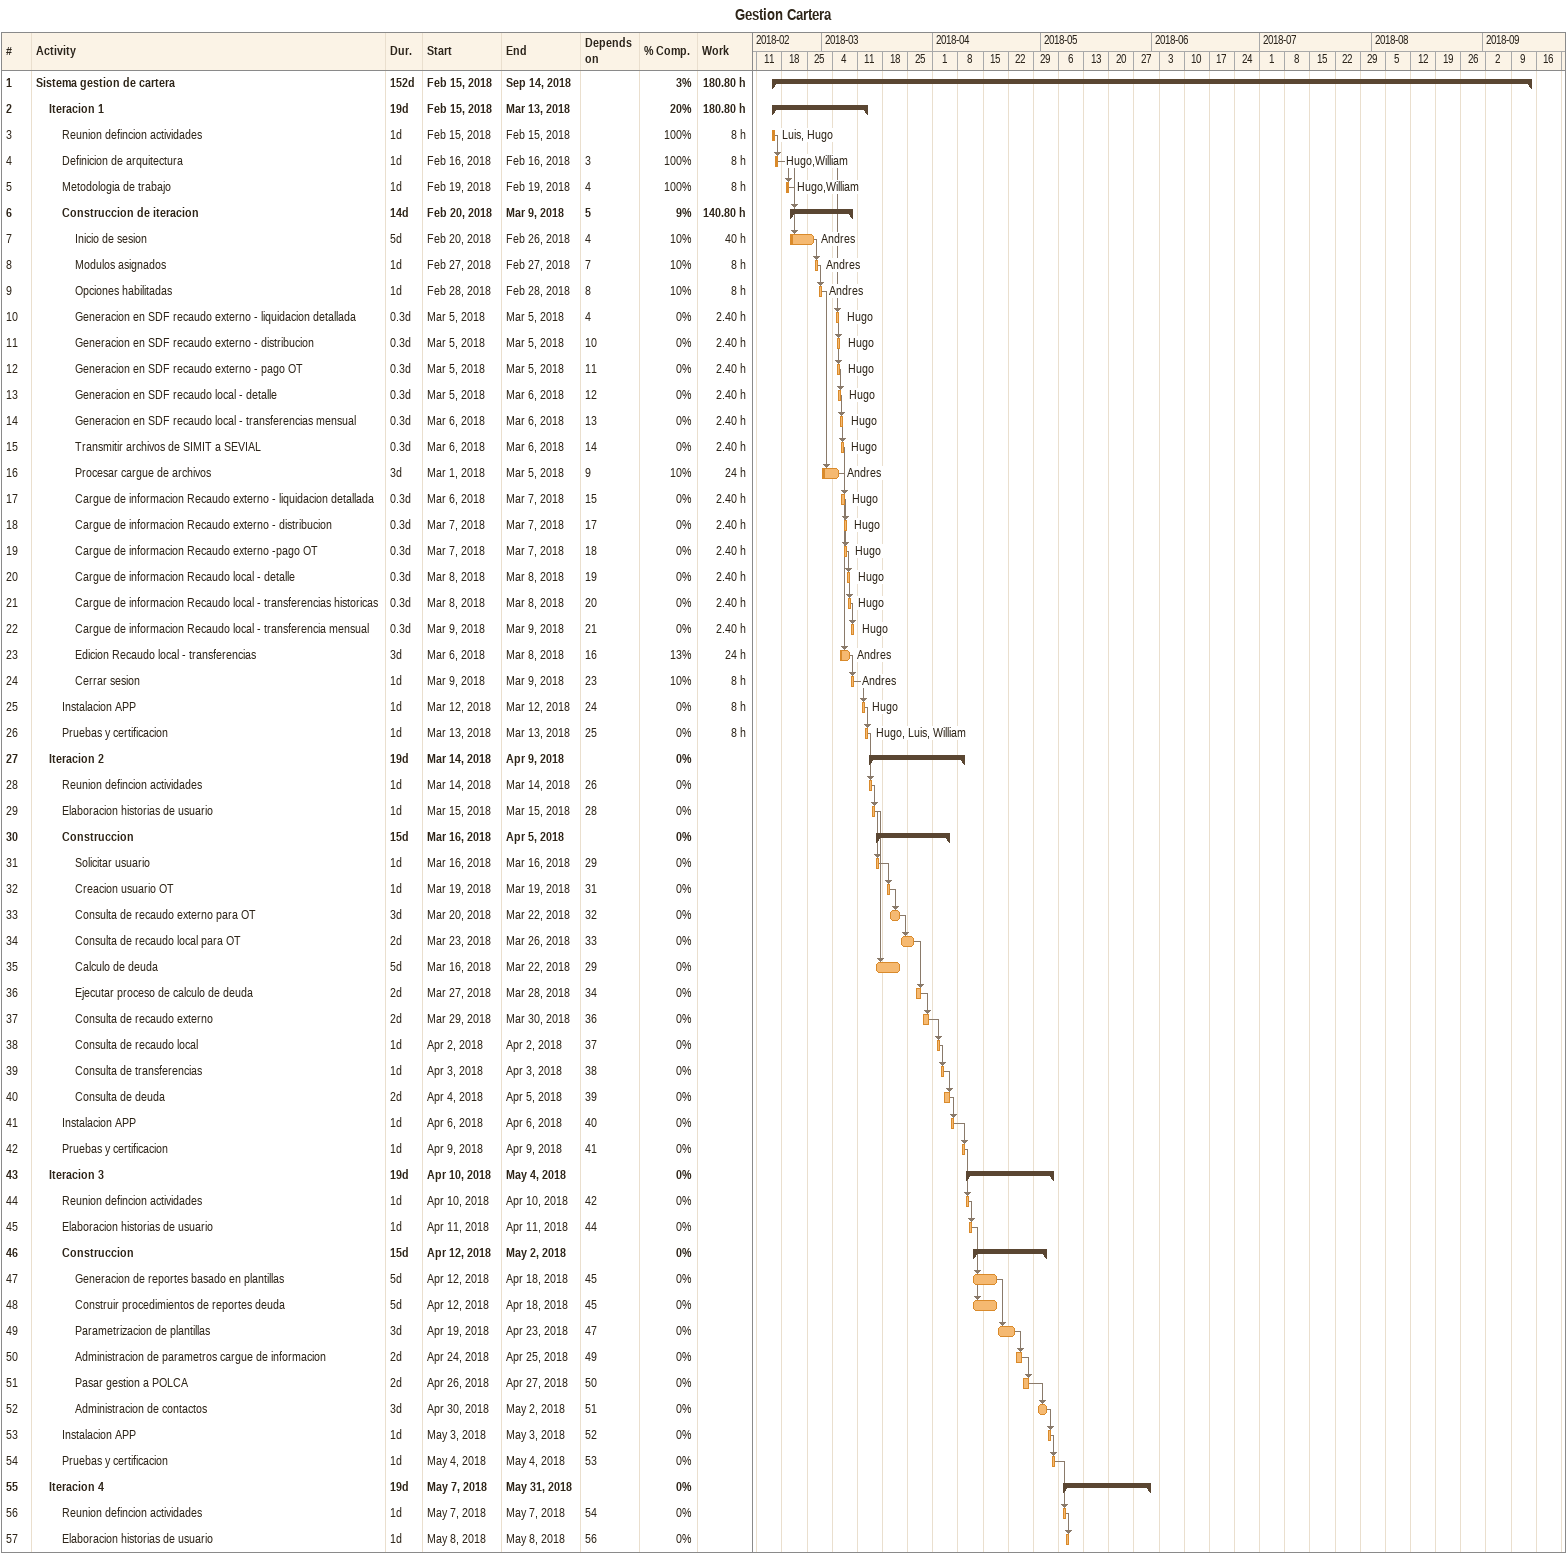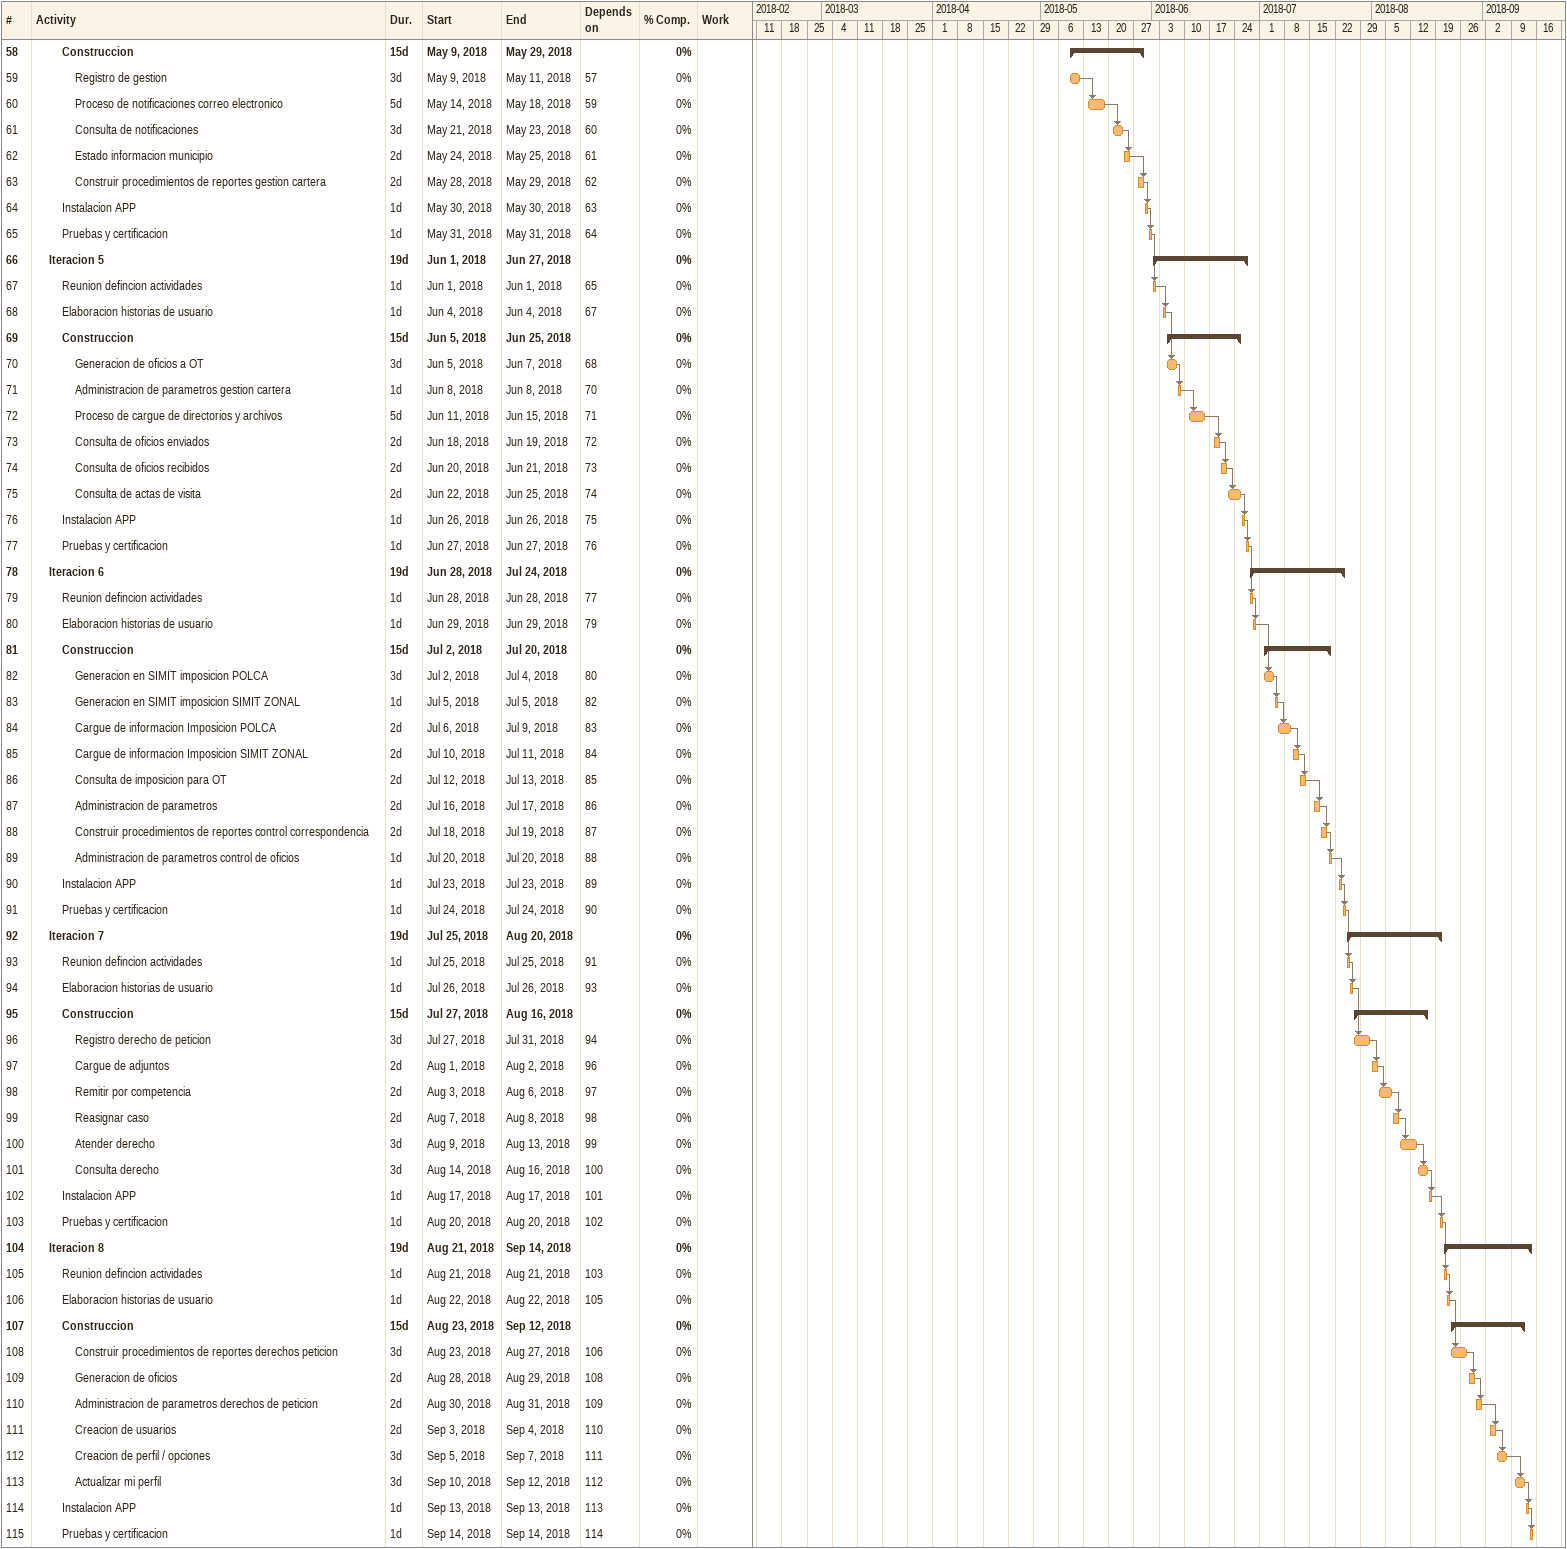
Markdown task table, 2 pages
Gestion Cartera

| ID | Level | Task | Duration | Start | Finish | Predecessors | Resources | % complete | Work (h) |
|---|---|---|---|---|---|---|---|---|---|
| 1 | 1 | **Sistema gestion de cartera** | 152d | 2018-02-15 | 2018-09-14 |  |  | 3 | 180.80 |
| 2 | 2 | **Iteracion 1** | 19d | 2018-02-15 | 2018-03-13 |  |  | 20 | 180.80 |
| 3 | 3 | Reunion defincion actividades | 1d | 2018-02-15 | 2018-02-15 |  | Luis, Hugo | 100 | 8 |
| 4 | 3 | Definicion de arquitectura | 1d | 2018-02-16 | 2018-02-16 | 3 | Hugo,William | 100 | 8 |
| 5 | 3 | Metodologia de trabajo | 1d | 2018-02-19 | 2018-02-19 | 4 | Hugo,William | 100 | 8 |
| 6 | 3 | **Construccion de iteracion** | 14d | 2018-02-20 | 2018-03-09 | 5 |  | 9 | 140.80 |
| 7 | 4 | Inicio de sesion | 5d | 2018-02-20 | 2018-02-26 | 4 | Andres | 10 | 40 |
| 8 | 4 | Modulos asignados | 1d | 2018-02-27 | 2018-02-27 | 7 | Andres | 10 | 8 |
| 9 | 4 | Opciones habilitadas | 1d | 2018-02-28 | 2018-02-28 | 8 | Andres | 10 | 8 |
| 10 | 4 | Generacion en SDF recaudo externo - liquidacion detallada | 0.3d | 2018-03-05 | 2018-03-05 | 4 | Hugo | 0 | 2.40 |
| 11 | 4 | Generacion en SDF recaudo externo - distribucion | 0.3d | 2018-03-05 | 2018-03-05 | 10 | Hugo | 0 | 2.40 |
| 12 | 4 | Generacion en SDF recaudo externo - pago OT | 0.3d | 2018-03-05 | 2018-03-05 | 11 | Hugo | 0 | 2.40 |
| 13 | 4 | Generacion en SDF recaudo local - detalle | 0.3d | 2018-03-05 | 2018-03-06 | 12 | Hugo | 0 | 2.40 |
| 14 | 4 | Generacion en SDF recaudo local - transferencias mensual | 0.3d | 2018-03-06 | 2018-03-06 | 13 | Hugo | 0 | 2.40 |
| 15 | 4 | Transmitir archivos de SIMIT a SEVIAL | 0.3d | 2018-03-06 | 2018-03-06 | 14 | Hugo | 0 | 2.40 |
| 16 | 4 | Procesar cargue de archivos | 3d | 2018-03-01 | 2018-03-05 | 9 | Andres | 10 | 24 |
| 17 | 4 | Cargue de informacion Recaudo externo - liquidacion detallada | 0.3d | 2018-03-06 | 2018-03-07 | 15 | Hugo | 0 | 2.40 |
| 18 | 4 | Cargue de informacion Recaudo externo - distribucion | 0.3d | 2018-03-07 | 2018-03-07 | 17 | Hugo | 0 | 2.40 |
| 19 | 4 | Cargue de informacion Recaudo externo -pago OT | 0.3d | 2018-03-07 | 2018-03-07 | 18 | Hugo | 0 | 2.40 |
| 20 | 4 | Cargue de informacion Recaudo local - detalle | 0.3d | 2018-03-08 | 2018-03-08 | 19 | Hugo | 0 | 2.40 |
| 21 | 4 | Cargue de informacion Recaudo local - transferencias historicas | 0.3d | 2018-03-08 | 2018-03-08 | 20 | Hugo | 0 | 2.40 |
| 22 | 4 | Cargue de informacion Recaudo local - transferencia mensual | 0.3d | 2018-03-09 | 2018-03-09 | 21 | Hugo | 0 | 2.40 |
| 23 | 4 | Edicion Recaudo local - transferencias | 3d | 2018-03-06 | 2018-03-08 | 16 | Andres | 13 | 24 |
| 24 | 4 | Cerrar sesion | 1d | 2018-03-09 | 2018-03-09 | 23 | Andres | 10 | 8 |
| 25 | 3 | Instalacion APP | 1d | 2018-03-12 | 2018-03-12 | 24 | Hugo | 0 | 8 |
| 26 | 3 | Pruebas y certificacion | 1d | 2018-03-13 | 2018-03-13 | 25 | Hugo, Luis, William | 0 | 8 |
| 27 | 2 | **Iteracion 2** | 19d | 2018-03-14 | 2018-04-09 |  |  | 0 |  |
| 28 | 3 | Reunion defincion actividades | 1d | 2018-03-14 | 2018-03-14 | 26 |  | 0 |  |
| 29 | 3 | Elaboracion historias de usuario | 1d | 2018-03-15 | 2018-03-15 | 28 |  | 0 |  |
| 30 | 3 | **Construccion** | 15d | 2018-03-16 | 2018-04-05 |  |  | 0 |  |
| 31 | 4 | Solicitar usuario | 1d | 2018-03-16 | 2018-03-16 | 29 |  | 0 |  |
| 32 | 4 | Creacion usuario OT | 1d | 2018-03-19 | 2018-03-19 | 31 |  | 0 |  |
| 33 | 4 | Consulta de recaudo externo para OT | 3d | 2018-03-20 | 2018-03-22 | 32 |  | 0 |  |
| 34 | 4 | Consulta de recaudo local para OT | 2d | 2018-03-23 | 2018-03-26 | 33 |  | 0 |  |
| 35 | 4 | Calculo de deuda | 5d | 2018-03-16 | 2018-03-22 | 29 |  | 0 |  |
| 36 | 4 | Ejecutar proceso de calculo de deuda | 2d | 2018-03-27 | 2018-03-28 | 34 |  | 0 |  |
| 37 | 4 | Consulta de recaudo externo | 2d | 2018-03-29 | 2018-03-30 | 36 |  | 0 |  |
| 38 | 4 | Consulta de recaudo local | 1d | 2018-04-02 | 2018-04-02 | 37 |  | 0 |  |
| 39 | 4 | Consulta de transferencias | 1d | 2018-04-03 | 2018-04-03 | 38 |  | 0 |  |
| 40 | 4 | Consulta de deuda | 2d | 2018-04-04 | 2018-04-05 | 39 |  | 0 |  |
| 41 | 3 | Instalacion APP | 1d | 2018-04-06 | 2018-04-06 | 40 |  | 0 |  |
| 42 | 3 | Pruebas y certificacion | 1d | 2018-04-09 | 2018-04-09 | 41 |  | 0 |  |
| 43 | 2 | **Iteracion 3** | 19d | 2018-04-10 | 2018-05-04 |  |  | 0 |  |
| 44 | 3 | Reunion defincion actividades | 1d | 2018-04-10 | 2018-04-10 | 42 |  | 0 |  |
| 45 | 3 | Elaboracion historias de usuario | 1d | 2018-04-11 | 2018-04-11 | 44 |  | 0 |  |
| 46 | 3 | **Construccion** | 15d | 2018-04-12 | 2018-05-02 |  |  | 0 |  |
| 47 | 4 | Generacion de reportes basado en plantillas | 5d | 2018-04-12 | 2018-04-18 | 45 |  | 0 |  |
| 48 | 4 | Construir procedimientos de reportes deuda | 5d | 2018-04-12 | 2018-04-18 | 45 |  | 0 |  |
| 49 | 4 | Parametrizacion de plantillas | 3d | 2018-04-19 | 2018-04-23 | 47 |  | 0 |  |
| 50 | 4 | Administracion de parametros cargue de informacion | 2d | 2018-04-24 | 2018-04-25 | 49 |  | 0 |  |
| 51 | 4 | Pasar gestion a POLCA | 2d | 2018-04-26 | 2018-04-27 | 50 |  | 0 |  |
| 52 | 4 | Administracion de contactos | 3d | 2018-04-30 | 2018-05-02 | 51 |  | 0 |  |
| 53 | 3 | Instalacion APP | 1d | 2018-05-03 | 2018-05-03 | 52 |  | 0 |  |
| 54 | 3 | Pruebas y certificacion | 1d | 2018-05-04 | 2018-05-04 | 53 |  | 0 |  |
| 55 | 2 | **Iteracion 4** | 19d | 2018-05-07 | 2018-05-31 |  |  | 0 |  |
| 56 | 3 | Reunion defincion actividades | 1d | 2018-05-07 | 2018-05-07 | 54 |  | 0 |  |
| 57 | 3 | Elaboracion historias de usuario | 1d | 2018-05-08 | 2018-05-08 | 56 |  | 0 |  |
| 58 | 3 | **Construccion** | 15d | 2018-05-09 | 2018-05-29 |  |  | 0 |  |
| 59 | 4 | Registro de gestion | 3d | 2018-05-09 | 2018-05-11 | 57 |  | 0 |  |
| 60 | 4 | Proceso de notificaciones correo electronico | 5d | 2018-05-14 | 2018-05-18 | 59 |  | 0 |  |
| 61 | 4 | Consulta de notificaciones | 3d | 2018-05-21 | 2018-05-23 | 60 |  | 0 |  |
| 62 | 4 | Estado informacion municipio | 2d | 2018-05-24 | 2018-05-25 | 61 |  | 0 |  |
| 63 | 4 | Construir procedimientos de reportes gestion cartera | 2d | 2018-05-28 | 2018-05-29 | 62 |  | 0 |  |
| 64 | 3 | Instalacion APP | 1d | 2018-05-30 | 2018-05-30 | 63 |  | 0 |  |
| 65 | 3 | Pruebas y certificacion | 1d | 2018-05-31 | 2018-05-31 | 64 |  | 0 |  |
| 66 | 2 | **Iteracion 5** | 19d | 2018-06-01 | 2018-06-27 |  |  | 0 |  |
| 67 | 3 | Reunion defincion actividades | 1d | 2018-06-01 | 2018-06-01 | 65 |  | 0 |  |
| 68 | 3 | Elaboracion historias de usuario | 1d | 2018-06-04 | 2018-06-04 | 67 |  | 0 |  |
| 69 | 3 | **Construccion** | 15d | 2018-06-05 | 2018-06-25 |  |  | 0 |  |
| 70 | 4 | Generacion de oficios a OT | 3d | 2018-06-05 | 2018-06-07 | 68 |  | 0 |  |
| 71 | 4 | Administracion de parametros gestion cartera | 1d | 2018-06-08 | 2018-06-08 | 70 |  | 0 |  |
| 72 | 4 | Proceso de cargue de directorios y archivos | 5d | 2018-06-11 | 2018-06-15 | 71 |  | 0 |  |
| 73 | 4 | Consulta de oficios enviados | 2d | 2018-06-18 | 2018-06-19 | 72 |  | 0 |  |
| 74 | 4 | Consulta de oficios recibidos | 2d | 2018-06-20 | 2018-06-21 | 73 |  | 0 |  |
| 75 | 4 | Consulta de actas de visita | 2d | 2018-06-22 | 2018-06-25 | 74 |  | 0 |  |
| 76 | 3 | Instalacion APP | 1d | 2018-06-26 | 2018-06-26 | 75 |  | 0 |  |
| 77 | 3 | Pruebas y certificacion | 1d | 2018-06-27 | 2018-06-27 | 76 |  | 0 |  |
| 78 | 2 | **Iteracion 6** | 19d | 2018-06-28 | 2018-07-24 |  |  | 0 |  |
| 79 | 3 | Reunion defincion actividades | 1d | 2018-06-28 | 2018-06-28 | 77 |  | 0 |  |
| 80 | 3 | Elaboracion historias de usuario | 1d | 2018-06-29 | 2018-06-29 | 79 |  | 0 |  |
| 81 | 3 | **Construccion** | 15d | 2018-07-02 | 2018-07-20 |  |  | 0 |  |
| 82 | 4 | Generacion en SIMIT imposicion POLCA | 3d | 2018-07-02 | 2018-07-04 | 80 |  | 0 |  |
| 83 | 4 | Generacion en SIMIT imposicion SIMIT ZONAL | 1d | 2018-07-05 | 2018-07-05 | 82 |  | 0 |  |
| 84 | 4 | Cargue de informacion Imposicion POLCA | 2d | 2018-07-06 | 2018-07-09 | 83 |  | 0 |  |
| 85 | 4 | Cargue de informacion Imposicion SIMIT ZONAL | 2d | 2018-07-10 | 2018-07-11 | 84 |  | 0 |  |
| 86 | 4 | Consulta de imposicion para OT | 2d | 2018-07-12 | 2018-07-13 | 85 |  | 0 |  |
| 87 | 4 | Administracion de parametros | 2d | 2018-07-16 | 2018-07-17 | 86 |  | 0 |  |
| 88 | 4 | Construir procedimientos de reportes control correspondencia | 2d | 2018-07-18 | 2018-07-19 | 87 |  | 0 |  |
| 89 | 4 | Administracion de parametros control de oficios | 1d | 2018-07-20 | 2018-07-20 | 88 |  | 0 |  |
| 90 | 3 | Instalacion APP | 1d | 2018-07-23 | 2018-07-23 | 89 |  | 0 |  |
| 91 | 3 | Pruebas y certificacion | 1d | 2018-07-24 | 2018-07-24 | 90 |  | 0 |  |
| 92 | 2 | **Iteracion 7** | 19d | 2018-07-25 | 2018-08-20 |  |  | 0 |  |
| 93 | 3 | Reunion defincion actividades | 1d | 2018-07-25 | 2018-07-25 | 91 |  | 0 |  |
| 94 | 3 | Elaboracion historias de usuario | 1d | 2018-07-26 | 2018-07-26 | 93 |  | 0 |  |
| 95 | 3 | **Construccion** | 15d | 2018-07-27 | 2018-08-16 |  |  | 0 |  |
| 96 | 4 | Registro derecho de peticion | 3d | 2018-07-27 | 2018-07-31 | 94 |  | 0 |  |
| 97 | 4 | Cargue de adjuntos | 2d | 2018-08-01 | 2018-08-02 | 96 |  | 0 |  |
| 98 | 4 | Remitir por competencia | 2d | 2018-08-03 | 2018-08-06 | 97 |  | 0 |  |
| 99 | 4 | Reasignar caso | 2d | 2018-08-07 | 2018-08-08 | 98 |  | 0 |  |
| 100 | 4 | Atender derecho | 3d | 2018-08-09 | 2018-08-13 | 99 |  | 0 |  |
| 101 | 4 | Consulta derecho | 3d | 2018-08-14 | 2018-08-16 | 100 |  | 0 |  |
| 102 | 3 | Instalacion APP | 1d | 2018-08-17 | 2018-08-17 | 101 |  | 0 |  |
| 103 | 3 | Pruebas y certificacion | 1d | 2018-08-20 | 2018-08-20 | 102 |  | 0 |  |
| 104 | 2 | **Iteracion 8** | 19d | 2018-08-21 | 2018-09-14 |  |  | 0 |  |
| 105 | 3 | Reunion defincion actividades | 1d | 2018-08-21 | 2018-08-21 | 103 |  | 0 |  |
| 106 | 3 | Elaboracion historias de usuario | 1d | 2018-08-22 | 2018-08-22 | 105 |  | 0 |  |
| 107 | 3 | **Construccion** | 15d | 2018-08-23 | 2018-09-12 |  |  | 0 |  |
| 108 | 4 | Construir procedimientos de reportes derechos peticion | 3d | 2018-08-23 | 2018-08-27 | 106 |  | 0 |  |
| 109 | 4 | Generacion de oficios | 2d | 2018-08-28 | 2018-08-29 | 108 |  | 0 |  |
| 110 | 4 | Administracion de parametros derechos de peticion | 2d | 2018-08-30 | 2018-08-31 | 109 |  | 0 |  |
| 111 | 4 | Creacion de usuarios | 2d | 2018-09-03 | 2018-09-04 | 110 |  | 0 |  |
| 112 | 4 | Creacion de perfil / opciones | 3d | 2018-09-05 | 2018-09-07 | 111 |  | 0 |  |
| 113 | 4 | Actualizar mi perfil | 3d | 2018-09-10 | 2018-09-12 | 112 |  | 0 |  |
| 114 | 3 | Instalacion APP | 1d | 2018-09-13 | 2018-09-13 | 113 |  | 0 |  |
| 115 | 3 | Pruebas y certificacion | 1d | 2018-09-14 | 2018-09-14 | 114 |  | 0 |  |
